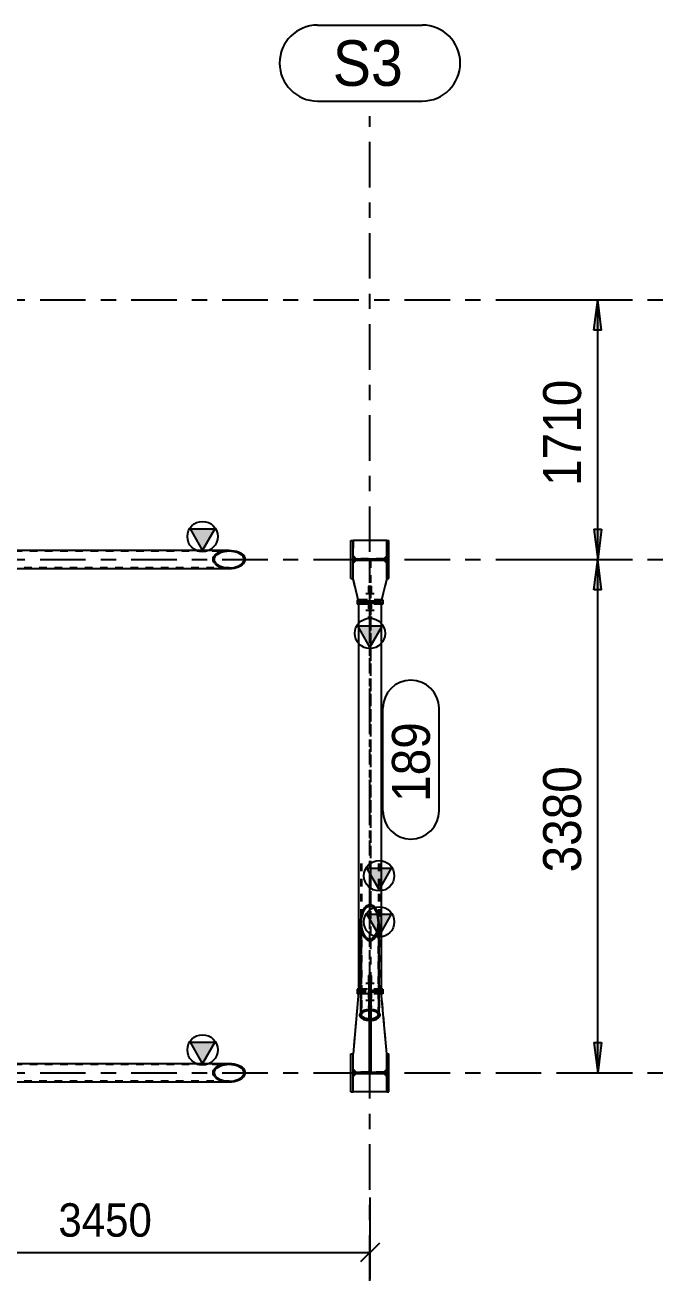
# Model space of a CAD drawing. Header units: millimetres. Extents: x 0 to 594, y 0 to 420.
# Drawn here: x 417.5 to 460.1, y 271.4 to 354.1 of the extents above; entities that cross this region are included whole.
import ezdxf

# ---------------------------------------------------------------- set-up
doc = ezdxf.new("R2010")
doc.units = ezdxf.units.MM
doc.header["$MEASUREMENT"] = 0
for name, pattern in [('XKITLINE00', [0]), ('XKITLINE02', [4, 2, -2]), ('XKITLINE03', [6, 3, -1, 1, -1]), ('XKITLINE04', [3, 0.5, -0.5, 0.5, -0.5, 0.5, -0.5])]:
    doc.linetypes.add(name, pattern=pattern)
for name, color, linetype in [('dimension', 7, 'Continuous'), ('grid', 7, 'Continuous'), ('mark', 7, 'Continuous'), ('part1', 7, 'Continuous')]:
    doc.layers.add(name, color=color, linetype=linetype)
doc.styles.add('STYLE_1', font='ARIAL.TTF', dxfattribs={"height": 0.2})

# ---------------------------------------------------------------- blocks, each defined once
blk = doc.blocks.new('*D362')
at = {"layer": 'grid', "color": 4, "linetype": 'XKITLINE03'}
blk.add_line((90.963, 1424.247), (486.501, 1424.247), dxfattribs=at)
blk = doc.blocks.new('*D363')
at = {"layer": 'grid', "color": 4, "linetype": 'XKITLINE03'}
blk.add_line((90.963, 1458.047), (486.501, 1458.047), dxfattribs=at)
blk = doc.blocks.new('*D364')
at = {"layer": 'grid', "color": 4, "linetype": 'XKITLINE03'}
blk.add_line((90.963, 1475.147), (486.501, 1475.147), dxfattribs=at)
blk = doc.blocks.new('*D405')
at = {"layer": 'part1', "color": 2, "linetype": 'XKITLINE04'}
for p, q in [((466.078, 1438.021), (466.078, 1428.075)), ((466.128, 1438.021), (466.128, 1428.075)), ((467.238, 1438.021), (467.238, 1428.075)), ((467.288, 1438.021), (467.288, 1428.075)), ((466.613, 1430.119), (466.683, 1430.122)), ((466.613, 1430.119), (466.613, 1427.77)), ((466.613, 1430.094), (466.683, 1430.096)), ((466.683, 1430.122), (466.753, 1430.119)), ((466.683, 1430.096), (466.753, 1430.094)), ((466.753, 1430.119), (466.753, 1427.77)), ((466.613, 1429.534), (466.683, 1429.531)), ((466.613, 1429.508), (466.683, 1429.506)), ((466.683, 1429.531), (466.753, 1429.534)), ((466.683, 1429.506), (466.753, 1429.508)), ((466.078, 1428.075), (466.085, 1428.123)), ((466.085, 1428.027), (466.078, 1428.075)), ((466.085, 1428.123), (466.107, 1428.171)), ((466.144, 1428.215), (466.107, 1428.171)), ((466.128, 1428.075), (466.135, 1428.12)), ((466.135, 1428.031), (466.128, 1428.075)), ((466.135, 1428.12), (466.155, 1428.163)), ((466.193, 1428.256), (466.144, 1428.215)), ((466.155, 1428.163), (466.188, 1428.204)), ((466.188, 1428.204), (466.234, 1428.241)), ((466.193, 1428.256), (466.255, 1428.293)), ((466.234, 1428.241), (466.29, 1428.275)), ((466.255, 1428.293), (466.327, 1428.325)), ((466.29, 1428.275), (466.356, 1428.304)), ((466.327, 1428.325), (466.408, 1428.35)), ((466.356, 1428.304), (466.431, 1428.327)), ((466.408, 1428.35), (466.496, 1428.368)), ((466.431, 1428.327), (466.511, 1428.344)), ((466.496, 1428.368), (466.588, 1428.38)), ((466.511, 1428.344), (466.596, 1428.354)), ((466.588, 1428.38), (466.613, 1428.381)), ((466.596, 1428.354), (466.613, 1428.355)), ((466.753, 1428.381), (466.777, 1428.38)), ((466.753, 1428.355), (466.77, 1428.354)), ((466.77, 1428.354), (466.854, 1428.344)), ((466.777, 1428.38), (466.87, 1428.368)), ((466.854, 1428.344), (466.935, 1428.327)), ((466.87, 1428.368), (466.957, 1428.35)), ((466.935, 1428.327), (467.009, 1428.304)), ((466.957, 1428.35), (467.038, 1428.325)), ((467.009, 1428.304), (467.075, 1428.275)), ((467.038, 1428.325), (467.11, 1428.293)), ((467.075, 1428.275), (467.132, 1428.241)), ((467.11, 1428.293), (467.172, 1428.256)), ((467.132, 1428.241), (467.177, 1428.204)), ((467.172, 1428.256), (467.222, 1428.215)), ((467.211, 1428.163), (467.177, 1428.204)), ((467.231, 1428.12), (467.211, 1428.163)), ((467.258, 1428.171), (467.222, 1428.215)), ((467.238, 1428.075), (467.231, 1428.12)), ((467.231, 1428.031), (467.238, 1428.075)), ((467.28, 1428.123), (467.258, 1428.171)), ((467.288, 1428.075), (467.28, 1428.123)), ((467.28, 1428.027), (467.288, 1428.075)), ((466.107, 1427.98), (466.085, 1428.027)), ((466.144, 1427.935), (466.107, 1427.98)), ((466.155, 1427.988), (466.135, 1428.031)), ((466.144, 1427.935), (466.193, 1427.894)), ((466.188, 1427.947), (466.155, 1427.988)), ((466.188, 1427.947), (466.234, 1427.909)), ((466.193, 1427.894), (466.255, 1427.857)), ((466.234, 1427.909), (466.29, 1427.875)), ((466.255, 1427.857), (466.327, 1427.826)), ((466.29, 1427.875), (466.356, 1427.847)), ((466.327, 1427.826), (466.408, 1427.801)), ((466.356, 1427.847), (466.431, 1427.823)), ((466.408, 1427.801), (466.496, 1427.782)), ((466.431, 1427.823), (466.511, 1427.807)), ((466.496, 1427.782), (466.588, 1427.771)), ((466.511, 1427.807), (466.596, 1427.796)), ((466.588, 1427.771), (466.613, 1427.77)), ((466.596, 1427.796), (466.613, 1427.795)), ((466.753, 1427.795), (466.77, 1427.796)), ((466.753, 1427.77), (466.777, 1427.771)), ((466.77, 1427.796), (466.854, 1427.807)), ((466.777, 1427.771), (466.87, 1427.782)), ((466.854, 1427.807), (466.935, 1427.823)), ((466.87, 1427.782), (466.957, 1427.801)), ((466.935, 1427.823), (467.009, 1427.847)), ((466.957, 1427.801), (467.038, 1427.826)), ((467.009, 1427.847), (467.075, 1427.875)), ((467.038, 1427.826), (467.11, 1427.857)), ((467.075, 1427.875), (467.132, 1427.909)), ((467.11, 1427.857), (467.172, 1427.894)), ((467.132, 1427.909), (467.177, 1427.947)), ((467.172, 1427.894), (467.222, 1427.935)), ((467.177, 1427.947), (467.211, 1427.988)), ((467.211, 1427.988), (467.231, 1428.031)), ((467.222, 1427.935), (467.258, 1427.98)), ((467.258, 1427.98), (467.28, 1428.027))]:
    blk.add_line(p, q, dxfattribs=at)
at = {"layer": 'part1', "color": 0, "linetype": 'XKITLINE00'}
for p, q in [((467.288, 1436.319), (466.488, 1437.719)), ((466.488, 1437.719), (468.088, 1437.719)), ((468.088, 1437.719), (467.288, 1436.319))]:
    blk.add_line(p, q, dxfattribs=at)
blk.add_circle((467.288, 1437.219), 1, dxfattribs=at)
at = {"layer": 'part1', "color": 0}
blk.add_solid([(466.488, 1437.719), (468.088, 1437.719), (466.488, 1437.719), (467.288, 1436.319)], dxfattribs=at)
blk = doc.blocks.new('*D406')
at = {"layer": 'part1', "color": 2, "linetype": 'XKITLINE04'}
for p, q in [((465.933, 1455.277), (467.433, 1455.277)), ((465.933, 1455.187), (466.65, 1455.187)), ((466.65, 1455.197), (466.715, 1455.197)), ((466.65, 1455.197), (466.65, 1429.967)), ((466.65, 1455.197), (466.715, 1455.197)), ((467.433, 1455.187), (466.65, 1455.187)), ((466.65, 1455.177), (466.715, 1455.177)), ((466.65, 1455.177), (466.715, 1455.177)), ((466.65, 1454.877), (466.715, 1454.877)), ((466.65, 1454.877), (466.715, 1454.877)), ((466.715, 1455.197), (466.715, 1435.317)), ((466.715, 1454.877), (466.715, 1429.647)), ((467.433, 1455.187), (467.433, 1429.567)), ((466.65, 1435.317), (466.65, 1429.647)), ((466.65, 1429.963), (466.65, 1429.967)), ((466.65, 1429.967), (466.715, 1429.967)), ((466.65, 1429.967), (466.715, 1429.967)), ((466.715, 1429.963), (466.715, 1429.967)), ((467.433, 1429.657), (465.933, 1429.657)), ((467.433, 1429.567), (465.933, 1429.567)), ((467.288, 1429.657), (466.078, 1429.657)), ((466.65, 1429.667), (466.715, 1429.667)), ((466.65, 1429.667), (466.715, 1429.667)), ((466.65, 1429.647), (466.715, 1429.647)), ((466.65, 1429.647), (466.715, 1429.647)), ((467.288, 1429.567), (466.715, 1429.567))]:
    blk.add_line(p, q, dxfattribs=at)
at = {"layer": 'part1', "color": 0, "linetype": 'XKITLINE00'}
for p, q in [((465.933, 1455.277), (466.65, 1455.277)), ((465.933, 1455.277), (465.933, 1429.567)), ((465.933, 1455.187), (467.433, 1455.187)), ((467.433, 1455.277), (466.65, 1455.277)), ((467.433, 1455.277), (467.433, 1429.567)), ((466.683, 1452.277), (465.883, 1453.677)), ((465.883, 1453.677), (467.483, 1453.677)), ((467.483, 1453.677), (466.683, 1452.277)), ((466.078, 1429.657), (465.933, 1429.657)), ((466.078, 1429.567), (465.933, 1429.567)), ((467.433, 1429.657), (467.288, 1429.657)), ((467.433, 1429.567), (467.288, 1429.567))]:
    blk.add_line(p, q, dxfattribs=at)
blk.add_circle((466.683, 1453.177), 1, dxfattribs=at)
at = {"layer": 'part1', "color": 0}
blk.add_solid([(465.883, 1453.677), (467.483, 1453.677), (465.883, 1453.677), (466.683, 1452.277)], dxfattribs=at)
blk = doc.blocks.new('*D407')
at = {"layer": 'part1', "color": 0, "linetype": 'XKITLINE00'}
for p, q in [((466.107, 1434.501), (466.144, 1434.673)), ((466.144, 1434.673), (466.193, 1434.832)), ((466.188, 1434.628), (466.234, 1434.774)), ((466.193, 1434.832), (466.255, 1434.974)), ((466.234, 1434.774), (466.29, 1434.904)), ((466.255, 1434.974), (466.327, 1435.095)), ((466.29, 1434.904), (466.356, 1435.015)), ((466.327, 1435.095), (466.408, 1435.192)), ((466.356, 1435.015), (466.431, 1435.105)), ((466.408, 1435.192), (466.496, 1435.264)), ((466.431, 1435.105), (466.511, 1435.17)), ((467.288, 1433.279), (466.488, 1434.679)), ((466.488, 1434.679), (468.088, 1434.679)), ((466.496, 1435.264), (466.588, 1435.307)), ((466.511, 1435.17), (466.596, 1435.21)), ((466.588, 1435.307), (466.683, 1435.322)), ((466.596, 1435.21), (466.683, 1435.223)), ((466.683, 1435.322), (466.777, 1435.307)), ((466.683, 1435.223), (466.77, 1435.21)), ((466.77, 1435.21), (466.854, 1435.17)), ((466.777, 1435.307), (466.87, 1435.264)), ((466.854, 1435.17), (466.935, 1435.105)), ((466.87, 1435.264), (466.957, 1435.192)), ((467.009, 1435.015), (466.935, 1435.105)), ((467.038, 1435.095), (466.957, 1435.192)), ((467.075, 1434.904), (467.009, 1435.015)), ((467.11, 1434.974), (467.038, 1435.095)), ((467.132, 1434.774), (467.075, 1434.904)), ((467.172, 1434.832), (467.11, 1434.974)), ((467.177, 1434.628), (467.132, 1434.774)), ((467.222, 1434.673), (467.172, 1434.832)), ((467.258, 1434.501), (467.222, 1434.673)), ((468.088, 1434.679), (467.288, 1433.279)), ((466.078, 1434.134), (466.085, 1434.319)), ((466.078, 1428.075), (466.078, 1434.134)), ((466.085, 1433.948), (466.078, 1434.134)), ((466.085, 1434.319), (466.107, 1434.501)), ((466.107, 1433.767), (466.085, 1433.948)), ((466.128, 1434.134), (466.135, 1434.304)), ((466.135, 1433.963), (466.128, 1434.134)), ((466.135, 1434.304), (466.155, 1434.47)), ((466.155, 1433.797), (466.135, 1433.963)), ((466.155, 1434.47), (466.188, 1434.628)), ((467.211, 1434.47), (467.177, 1434.628)), ((467.231, 1434.304), (467.211, 1434.47)), ((467.211, 1433.797), (467.231, 1433.963)), ((467.238, 1434.134), (467.231, 1434.304)), ((467.231, 1433.963), (467.238, 1434.134)), ((467.28, 1434.319), (467.258, 1434.501)), ((467.258, 1433.767), (467.28, 1433.948)), ((467.288, 1434.134), (467.28, 1434.319)), ((467.28, 1433.948), (467.288, 1434.134)), ((467.288, 1428.075), (467.288, 1434.134)), ((466.144, 1433.594), (466.107, 1433.767)), ((466.193, 1433.435), (466.144, 1433.594)), ((466.188, 1433.639), (466.155, 1433.797)), ((466.234, 1433.493), (466.188, 1433.639)), ((466.255, 1433.294), (466.193, 1433.435)), ((466.29, 1433.363), (466.234, 1433.493)), ((466.327, 1433.172), (466.255, 1433.294)), ((466.356, 1433.252), (466.29, 1433.363)), ((466.408, 1433.075), (466.327, 1433.172)), ((466.431, 1433.163), (466.356, 1433.252)), ((466.408, 1433.075), (466.496, 1433.004)), ((466.431, 1433.163), (466.511, 1433.097)), ((466.496, 1433.004), (466.588, 1432.96)), ((466.511, 1433.097), (466.596, 1433.057)), ((466.596, 1433.057), (466.683, 1433.044)), ((466.683, 1433.044), (466.77, 1433.057)), ((466.77, 1433.057), (466.854, 1433.097)), ((466.777, 1432.96), (466.87, 1433.004)), ((466.854, 1433.097), (466.935, 1433.163)), ((466.87, 1433.004), (466.957, 1433.075)), ((466.935, 1433.163), (467.009, 1433.252)), ((466.957, 1433.075), (467.038, 1433.172)), ((467.009, 1433.252), (467.075, 1433.363)), ((467.038, 1433.172), (467.11, 1433.294)), ((467.075, 1433.363), (467.132, 1433.493)), ((467.11, 1433.294), (467.172, 1433.435)), ((467.132, 1433.493), (467.177, 1433.639)), ((467.172, 1433.435), (467.222, 1433.594)), ((467.177, 1433.639), (467.211, 1433.797)), ((467.222, 1433.594), (467.258, 1433.767)), ((466.588, 1432.96), (466.683, 1432.946)), ((466.683, 1432.946), (466.777, 1432.96)), ((466.613, 1429.508), (466.683, 1429.506)), ((466.613, 1429.508), (466.613, 1427.77)), ((466.683, 1429.506), (466.753, 1429.508)), ((466.753, 1429.508), (466.753, 1427.77)), ((466.085, 1428.027), (466.078, 1428.075)), ((467.28, 1428.027), (467.288, 1428.075)), ((466.107, 1427.98), (466.085, 1428.027)), ((466.144, 1427.935), (466.107, 1427.98)), ((466.144, 1427.935), (466.193, 1427.894)), ((466.193, 1427.894), (466.255, 1427.857)), ((466.255, 1427.857), (466.327, 1427.826)), ((466.327, 1427.826), (466.408, 1427.801)), ((466.408, 1427.801), (466.496, 1427.782)), ((466.496, 1427.782), (466.588, 1427.771)), ((466.588, 1427.771), (466.613, 1427.77)), ((466.753, 1427.77), (466.777, 1427.771)), ((466.777, 1427.771), (466.87, 1427.782)), ((466.87, 1427.782), (466.957, 1427.801)), ((466.957, 1427.801), (467.038, 1427.826)), ((467.038, 1427.826), (467.11, 1427.857)), ((467.11, 1427.857), (467.172, 1427.894)), ((467.172, 1427.894), (467.222, 1427.935)), ((467.222, 1427.935), (467.258, 1427.98)), ((467.258, 1427.98), (467.28, 1428.027))]:
    blk.add_line(p, q, dxfattribs=at)
at = {"layer": 'part1', "color": 2, "linetype": 'XKITLINE04'}
for p, q in [((466.128, 1428.075), (466.128, 1434.134)), ((467.238, 1428.075), (467.238, 1434.134)), ((466.613, 1430.119), (466.683, 1430.122)), ((466.613, 1430.119), (466.613, 1429.508)), ((466.613, 1430.094), (466.613, 1430.119)), ((466.613, 1430.094), (466.683, 1430.096)), ((466.683, 1430.122), (466.753, 1430.119)), ((466.683, 1430.096), (466.753, 1430.094)), ((466.753, 1430.119), (466.753, 1429.508)), ((466.613, 1429.534), (466.683, 1429.531)), ((466.683, 1429.531), (466.753, 1429.534)), ((466.078, 1428.075), (466.085, 1428.123)), ((466.085, 1428.123), (466.107, 1428.171)), ((466.144, 1428.215), (466.107, 1428.171)), ((466.128, 1428.075), (466.135, 1428.12)), ((466.135, 1428.031), (466.128, 1428.075)), ((466.155, 1428.163), (466.135, 1428.12)), ((466.193, 1428.256), (466.144, 1428.215)), ((466.155, 1428.163), (466.188, 1428.204)), ((466.188, 1428.204), (466.193, 1428.208)), ((466.193, 1428.256), (466.255, 1428.293)), ((466.193, 1428.208), (466.234, 1428.241)), ((466.29, 1428.275), (466.234, 1428.241)), ((466.255, 1428.293), (466.327, 1428.325)), ((466.356, 1428.304), (466.29, 1428.275)), ((466.327, 1428.325), (466.408, 1428.35)), ((466.431, 1428.327), (466.356, 1428.304)), ((466.408, 1428.35), (466.496, 1428.368)), ((466.511, 1428.344), (466.431, 1428.327)), ((466.496, 1428.368), (466.588, 1428.38)), ((466.596, 1428.354), (466.511, 1428.344)), ((466.588, 1428.38), (466.613, 1428.381)), ((466.596, 1428.354), (466.613, 1428.355)), ((466.753, 1428.381), (466.777, 1428.38)), ((466.753, 1428.355), (466.77, 1428.354)), ((466.77, 1428.354), (466.777, 1428.353)), ((466.777, 1428.38), (466.87, 1428.368)), ((466.777, 1428.353), (466.854, 1428.344)), ((466.935, 1428.327), (466.854, 1428.344)), ((466.87, 1428.368), (466.957, 1428.35)), ((467.009, 1428.304), (466.935, 1428.327)), ((466.957, 1428.35), (467.038, 1428.325)), ((467.075, 1428.275), (467.009, 1428.304)), ((467.038, 1428.325), (467.11, 1428.293)), ((467.132, 1428.241), (467.075, 1428.275)), ((467.11, 1428.293), (467.172, 1428.256)), ((467.177, 1428.204), (467.132, 1428.241)), ((467.172, 1428.256), (467.222, 1428.215)), ((467.211, 1428.163), (467.177, 1428.204)), ((467.231, 1428.12), (467.211, 1428.163)), ((467.258, 1428.171), (467.222, 1428.215)), ((467.238, 1428.075), (467.231, 1428.12)), ((467.231, 1428.031), (467.238, 1428.075)), ((467.28, 1428.123), (467.258, 1428.171)), ((467.288, 1428.075), (467.28, 1428.123)), ((466.155, 1427.988), (466.135, 1428.031)), ((466.188, 1427.947), (466.155, 1427.988)), ((466.188, 1427.947), (466.193, 1427.943)), ((466.193, 1427.943), (466.234, 1427.909)), ((466.29, 1427.875), (466.234, 1427.909)), ((466.356, 1427.847), (466.29, 1427.875)), ((466.431, 1427.823), (466.356, 1427.847)), ((466.511, 1427.807), (466.431, 1427.823)), ((466.596, 1427.796), (466.511, 1427.807)), ((466.596, 1427.796), (466.613, 1427.795)), ((466.753, 1427.795), (466.77, 1427.796)), ((466.77, 1427.796), (466.777, 1427.797)), ((466.777, 1427.797), (466.854, 1427.807)), ((466.935, 1427.823), (466.854, 1427.807)), ((467.009, 1427.847), (466.935, 1427.823)), ((467.075, 1427.875), (467.009, 1427.847)), ((467.132, 1427.909), (467.075, 1427.875)), ((467.177, 1427.947), (467.132, 1427.909)), ((467.177, 1427.947), (467.211, 1427.988)), ((467.231, 1428.031), (467.211, 1427.988))]:
    blk.add_line(p, q, dxfattribs=at)
at = {"layer": 'part1', "color": 0, "linetype": 'XKITLINE00'}
blk.add_circle((467.288, 1434.179), 1, dxfattribs=at)
at = {"layer": 'part1', "color": 0}
blk.add_solid([(466.488, 1434.679), (468.088, 1434.679), (466.488, 1434.679), (467.288, 1433.279)], dxfattribs=at)
blk = doc.blocks.new('*D408')
at = {"layer": 'part1', "color": 2, "linetype": 'XKITLINE04'}
for p, q in [((465.933, 1429.547), (465.573, 1425.497)), ((467.433, 1429.547), (465.933, 1429.547)), ((467.793, 1425.497), (467.433, 1429.547)), ((465.573, 1424.492), (465.573, 1425.497)), ((465.573, 1424.492), (465.573, 1425.497)), ((467.793, 1424.492), (467.793, 1425.497)), ((467.793, 1424.492), (467.793, 1425.497)), ((465.773, 1424.292), (465.573, 1424.492)), ((467.593, 1424.292), (465.773, 1424.292)), ((467.793, 1424.492), (467.593, 1424.292))]:
    blk.add_line(p, q, dxfattribs=at)
blk = doc.blocks.new('*D409')
at = {"layer": 'part1', "color": 0, "linetype": 'XKITLINE00'}
for p, q in [((465.933, 1429.547), (465.573, 1425.497)), ((466.078, 1429.547), (465.933, 1429.547)), ((467.433, 1429.547), (467.288, 1429.547)), ((467.793, 1425.497), (467.433, 1429.547)), ((465.773, 1424.292), (465.573, 1424.492)), ((467.793, 1424.492), (467.593, 1424.292))]:
    blk.add_line(p, q, dxfattribs=at)
at = {"layer": 'part1', "color": 2, "linetype": 'XKITLINE04'}
for p, q in [((467.288, 1429.547), (465.933, 1429.547)), ((465.573, 1424.492), (465.573, 1425.497)), ((465.573, 1424.492), (465.573, 1425.497)), ((467.793, 1424.492), (467.793, 1425.497)), ((467.793, 1424.492), (467.793, 1425.497)), ((467.593, 1424.292), (465.773, 1424.292))]:
    blk.add_line(p, q, dxfattribs=at)
blk = doc.blocks.new('*D410')
at = {"layer": 'part1', "color": 0, "linetype": 'XKITLINE00'}
for p, q in [((465.833, 1429.747), (465.833, 1429.447)), ((465.933, 1429.747), (465.833, 1429.747)), ((467.533, 1429.747), (467.433, 1429.747)), ((467.533, 1429.747), (467.533, 1429.447)), ((465.924, 1429.447), (465.833, 1429.447)), ((467.533, 1429.447), (467.442, 1429.447))]:
    blk.add_line(p, q, dxfattribs=at)
at = {"layer": 'part1', "color": 2, "linetype": 'XKITLINE04'}
for p, q in [((467.433, 1429.747), (465.933, 1429.747)), ((467.442, 1429.447), (465.924, 1429.447))]:
    blk.add_line(p, q, dxfattribs=at)
blk = doc.blocks.new('*D411')
at = {"layer": 'part1', "color": 2, "linetype": 'XKITLINE04'}
for p, q in [((465.833, 1429.747), (465.833, 1429.447)), ((467.533, 1429.747), (465.833, 1429.747)), ((467.533, 1429.747), (467.533, 1429.447)), ((467.533, 1429.447), (465.833, 1429.447))]:
    blk.add_line(p, q, dxfattribs=at)
blk = doc.blocks.new('*D412')
at = {"layer": 'part1', "color": 0, "linetype": 'XKITLINE00'}
for p, q in [((465.909, 1455.397), (465.833, 1455.397)), ((465.833, 1455.397), (465.833, 1455.097)), ((467.533, 1455.397), (467.457, 1455.397)), ((467.533, 1455.397), (467.533, 1455.097)), ((465.933, 1455.097), (465.833, 1455.097)), ((467.533, 1455.097), (467.433, 1455.097))]:
    blk.add_line(p, q, dxfattribs=at)
at = {"layer": 'part1', "color": 2, "linetype": 'XKITLINE04'}
for p, q in [((467.457, 1455.397), (465.909, 1455.397)), ((467.433, 1455.097), (465.933, 1455.097))]:
    blk.add_line(p, q, dxfattribs=at)
blk = doc.blocks.new('*D413')
at = {"layer": 'part1', "color": 2, "linetype": 'XKITLINE04'}
for p, q in [((465.833, 1455.397), (465.833, 1455.097)), ((467.533, 1455.397), (465.833, 1455.397)), ((467.533, 1455.397), (467.533, 1455.097)), ((467.533, 1455.097), (465.833, 1455.097))]:
    blk.add_line(p, q, dxfattribs=at)
blk = doc.blocks.new('*D414')
at = {"layer": 'part1', "color": 0, "linetype": 'XKITLINE00'}
for p, q in [((465.773, 1458.002), (465.573, 1457.802)), ((467.793, 1457.802), (467.593, 1458.002)), ((465.933, 1455.297), (465.573, 1456.797)), ((467.793, 1456.797), (467.433, 1455.297)), ((467.433, 1455.297), (465.933, 1455.297))]:
    blk.add_line(p, q, dxfattribs=at)
at = {"layer": 'part1', "color": 2, "linetype": 'XKITLINE04'}
for p, q in [((467.593, 1458.002), (465.773, 1458.002)), ((465.573, 1456.797), (465.573, 1457.802)), ((465.573, 1456.797), (465.573, 1457.802)), ((467.793, 1456.797), (467.793, 1457.802)), ((467.793, 1456.797), (467.793, 1457.802))]:
    blk.add_line(p, q, dxfattribs=at)
blk = doc.blocks.new('*D415')
at = {"layer": 'part1', "color": 2, "linetype": 'XKITLINE04'}
for p, q in [((465.773, 1458.002), (465.573, 1457.802)), ((467.593, 1458.002), (465.773, 1458.002)), ((467.793, 1457.802), (467.593, 1458.002)), ((465.573, 1456.797), (465.573, 1457.802)), ((465.573, 1456.797), (465.573, 1457.802)), ((467.793, 1456.797), (467.793, 1457.802)), ((467.793, 1456.797), (467.793, 1457.802)), ((465.933, 1455.297), (465.573, 1456.797)), ((467.793, 1456.797), (467.433, 1455.297)), ((467.433, 1455.297), (465.933, 1455.297))]:
    blk.add_line(p, q, dxfattribs=at)
blk = doc.blocks.new('*D692')
at = {"layer": 'dimension', "color": 1, "linetype": 'XKITLINE00'}
for p, q in [((475.389, 1475.147), (483.687, 1475.147)), ((481.437, 1473.147), (481.687, 1475.147)), ((481.687, 1458.047), (481.687, 1475.147)), ((481.937, 1473.147), (481.687, 1475.147)), ((481.937, 1473.147), (481.437, 1473.147)), ((481.437, 1460.047), (481.687, 1458.047)), ((481.437, 1460.047), (481.937, 1460.047)), ((481.937, 1460.047), (481.687, 1458.047)), ((475.389, 1458.047), (483.687, 1458.047))]:
    blk.add_line(p, q, dxfattribs=at)
at = {"layer": 'dimension', "color": 1}
for points in [[(481.687, 1475.147), (481.937, 1473.147), (481.687, 1475.147), (481.437, 1473.147)], [(481.687, 1458.047), (481.437, 1460.047), (481.687, 1458.047), (481.937, 1460.047)]]:
    blk.add_solid(points, dxfattribs=at)
at = {"layer": 'dimension', "color": 1, "style": 'STYLE_1', "width": 0.9}
blk.add_text('1710', height=2.5, rotation=90.00021, dxfattribs=at).set_placement((480.587, 1462.889))
blk = doc.blocks.new('*D694')
at = {"layer": 'dimension', "color": 1, "linetype": 'XKITLINE00'}
for p, q in [((432.183, 1420.628), (432.183, 1410.652)), ((466.683, 1416.032), (466.683, 1410.652)), ((432.805, 1413.034), (431.56, 1411.79)), ((432.183, 1412.412), (466.683, 1412.412)), ((467.305, 1413.034), (466.06, 1411.79))]:
    blk.add_line(p, q, dxfattribs=at)
at = {"layer": 'dimension', "color": 1, "style": 'STYLE_1', "width": 0.9}
blk.add_text('3450', height=2.2, dxfattribs=at).set_placement((446.169, 1413.452))
blk = doc.blocks.new('*D695')
at = {"layer": 'grid', "color": 4, "linetype": 'XKITLINE00'}
for p, q in [((463.236, 1493.23), (470.13, 1493.23)), ((463.236, 1488.23), (470.13, 1488.23))]:
    blk.add_line(p, q, dxfattribs=at)
at = {"layer": 'grid', "color": 4, "linetype": 'XKITLINE03'}
blk.add_line((466.683, 1410.541), (466.683, 1487.23), dxfattribs=at)
at = {"layer": 'grid', "color": 4, "linetype": 'XKITLINE00'}
for centre, start, end in [((463.236, 1490.73), 90, -90), ((470.13, 1490.73), -90, 90)]:
    blk.add_arc(centre, 2.5, start, end, dxfattribs=at)
at = {"layer": 'grid', "color": 4, "style": 'STYLE_1', "width": 0.9}
blk.add_text('S3', height=3, dxfattribs=at).set_placement((464.236, 1489.23))
blk = doc.blocks.new('*D697')
at = {"layer": 'part1', "color": 0, "linetype": 'XKITLINE00'}
for p, q in [((455.662, 1424.852), (454.862, 1426.252)), ((454.862, 1426.252), (456.462, 1426.252)), ((456.462, 1426.252), (455.662, 1424.852)), ((437.286, 1424.852), (457.411, 1424.852)), ((456.662, 1424.675), (456.788, 1424.737)), ((456.788, 1424.737), (456.93, 1424.786)), ((456.84, 1424.696), (456.97, 1424.742)), ((456.93, 1424.786), (457.083, 1424.823)), ((456.97, 1424.742), (457.11, 1424.775)), ((457.083, 1424.823), (457.245, 1424.845)), ((457.11, 1424.775), (457.259, 1424.795)), ((457.245, 1424.845), (457.411, 1424.852)), ((457.259, 1424.795), (457.411, 1424.802)), ((457.411, 1424.852), (457.577, 1424.845)), ((457.411, 1424.802), (457.563, 1424.795)), ((457.563, 1424.795), (457.711, 1424.775)), ((457.577, 1424.845), (457.738, 1424.823)), ((457.711, 1424.775), (457.852, 1424.742)), ((457.738, 1424.823), (457.892, 1424.786)), ((457.852, 1424.742), (457.982, 1424.696)), ((457.892, 1424.786), (458.034, 1424.737)), ((458.034, 1424.737), (458.16, 1424.675)), ((436.8, 1424.317), (436.236, 1424.317)), ((436.8, 1424.177), (436.236, 1424.177)), ((436.797, 1424.247), (436.8, 1424.317)), ((436.8, 1424.177), (436.797, 1424.247)), ((456.351, 1424.247), (456.364, 1424.342)), ((456.364, 1424.152), (456.351, 1424.247)), ((456.364, 1424.342), (456.403, 1424.434)), ((456.403, 1424.06), (456.364, 1424.152)), ((456.403, 1424.434), (456.467, 1424.522)), ((456.467, 1423.972), (456.403, 1424.06)), ((456.439, 1424.247), (456.451, 1424.334)), ((456.451, 1424.16), (456.439, 1424.247)), ((456.451, 1424.334), (456.487, 1424.419)), ((456.487, 1424.076), (456.451, 1424.16)), ((456.467, 1424.522), (456.554, 1424.603)), ((456.467, 1423.972), (456.554, 1423.892)), ((456.487, 1424.419), (456.545, 1424.499)), ((456.545, 1423.995), (456.487, 1424.076)), ((456.545, 1424.499), (456.625, 1424.573)), ((456.545, 1423.995), (456.625, 1423.921)), ((456.554, 1424.603), (456.662, 1424.675)), ((456.625, 1424.573), (456.724, 1424.64)), ((456.625, 1423.921), (456.724, 1423.855)), ((456.724, 1424.64), (456.84, 1424.696)), ((457.982, 1424.696), (458.098, 1424.64)), ((458.098, 1424.64), (458.197, 1424.573)), ((458.098, 1423.855), (458.197, 1423.921)), ((458.16, 1424.675), (458.268, 1424.603)), ((458.197, 1424.573), (458.277, 1424.499)), ((458.197, 1423.921), (458.277, 1423.995)), ((458.268, 1424.603), (458.355, 1424.522)), ((458.268, 1423.892), (458.355, 1423.972)), ((458.335, 1424.419), (458.277, 1424.499)), ((458.277, 1423.995), (458.335, 1424.076)), ((458.371, 1424.334), (458.335, 1424.419)), ((458.335, 1424.076), (458.371, 1424.16)), ((458.418, 1424.434), (458.355, 1424.522)), ((458.355, 1423.972), (458.418, 1424.06)), ((458.383, 1424.247), (458.371, 1424.334)), ((458.371, 1424.16), (458.383, 1424.247)), ((458.457, 1424.342), (458.418, 1424.434)), ((458.418, 1424.06), (458.457, 1424.152)), ((458.47, 1424.247), (458.457, 1424.342)), ((458.457, 1424.152), (458.47, 1424.247)), ((437.286, 1423.642), (457.411, 1423.642)), ((456.554, 1423.892), (456.662, 1423.819)), ((456.662, 1423.819), (456.788, 1423.758)), ((456.724, 1423.855), (456.84, 1423.798)), ((456.788, 1423.758), (456.93, 1423.708)), ((456.84, 1423.798), (456.97, 1423.753)), ((456.93, 1423.708), (457.083, 1423.672)), ((456.97, 1423.753), (457.11, 1423.719)), ((457.083, 1423.672), (457.245, 1423.65)), ((457.11, 1423.719), (457.259, 1423.699)), ((457.245, 1423.65), (457.411, 1423.642)), ((457.259, 1423.699), (457.411, 1423.692)), ((457.411, 1423.692), (457.563, 1423.699)), ((457.411, 1423.642), (457.577, 1423.65)), ((457.563, 1423.699), (457.711, 1423.719)), ((457.577, 1423.65), (457.738, 1423.672)), ((457.711, 1423.719), (457.852, 1423.753)), ((457.738, 1423.672), (457.892, 1423.708)), ((457.852, 1423.753), (457.982, 1423.798)), ((457.892, 1423.708), (458.034, 1423.758)), ((457.982, 1423.798), (458.098, 1423.855)), ((458.034, 1423.758), (458.16, 1423.819)), ((458.16, 1423.819), (458.268, 1423.892))]:
    blk.add_line(p, q, dxfattribs=at)
at = {"layer": 'part1', "color": 2, "linetype": 'XKITLINE04'}
for p, q in [((437.286, 1424.802), (457.411, 1424.802)), ((436.829, 1424.317), (436.324, 1424.317)), ((436.829, 1424.177), (436.324, 1424.177)), ((436.825, 1424.247), (436.829, 1424.317)), ((436.829, 1424.177), (436.825, 1424.247)), ((457.411, 1423.692), (437.286, 1423.692))]:
    blk.add_line(p, q, dxfattribs=at)
at = {"layer": 'part1', "color": 0, "linetype": 'XKITLINE00'}
blk.add_circle((455.662, 1425.752), 1, dxfattribs=at)
at = {"layer": 'part1', "color": 0}
blk.add_solid([(454.862, 1426.252), (456.462, 1426.252), (454.862, 1426.252), (455.662, 1424.852)], dxfattribs=at)
blk = doc.blocks.new('*D698')
at = {"layer": 'part1', "color": 0, "linetype": 'XKITLINE00'}
for p, q in [((455.662, 1458.652), (454.862, 1460.052)), ((454.862, 1460.052), (456.462, 1460.052)), ((456.462, 1460.052), (455.662, 1458.652)), ((437.286, 1458.652), (457.411, 1458.652)), ((457.083, 1458.623), (457.245, 1458.645)), ((457.245, 1458.645), (457.411, 1458.652)), ((457.411, 1458.652), (457.577, 1458.645)), ((457.577, 1458.645), (457.738, 1458.623)), ((436.8, 1458.117), (436.236, 1458.117)), ((436.8, 1457.977), (436.236, 1457.977)), ((436.797, 1458.047), (436.8, 1458.117)), ((436.8, 1457.977), (436.797, 1458.047)), ((456.351, 1458.047), (456.364, 1458.142)), ((456.364, 1457.952), (456.351, 1458.047)), ((456.364, 1458.142), (456.403, 1458.234)), ((456.403, 1457.86), (456.364, 1457.952)), ((456.403, 1458.234), (456.467, 1458.322)), ((456.467, 1457.772), (456.403, 1457.86)), ((456.439, 1458.047), (456.451, 1458.134)), ((456.451, 1457.96), (456.439, 1458.047)), ((456.451, 1458.134), (456.487, 1458.219)), ((456.487, 1457.876), (456.451, 1457.96)), ((456.467, 1458.322), (456.554, 1458.403)), ((456.487, 1458.219), (456.545, 1458.299)), ((456.545, 1457.795), (456.487, 1457.876)), ((456.545, 1458.299), (456.625, 1458.373)), ((456.554, 1458.403), (456.662, 1458.475)), ((456.625, 1458.373), (456.724, 1458.44)), ((456.662, 1458.475), (456.788, 1458.537)), ((456.724, 1458.44), (456.84, 1458.496)), ((456.788, 1458.537), (456.93, 1458.586)), ((456.84, 1458.496), (456.97, 1458.542)), ((456.93, 1458.586), (457.083, 1458.623)), ((456.97, 1458.542), (457.11, 1458.575)), ((457.11, 1458.575), (457.259, 1458.595)), ((457.259, 1458.595), (457.411, 1458.602)), ((457.411, 1458.602), (457.563, 1458.595)), ((457.563, 1458.595), (457.711, 1458.575)), ((457.711, 1458.575), (457.852, 1458.542)), ((457.738, 1458.623), (457.892, 1458.586)), ((457.852, 1458.542), (457.982, 1458.496)), ((457.892, 1458.586), (458.034, 1458.537)), ((457.982, 1458.496), (458.098, 1458.44)), ((458.034, 1458.537), (458.16, 1458.475)), ((458.098, 1458.44), (458.197, 1458.373)), ((458.16, 1458.475), (458.268, 1458.403)), ((458.197, 1458.373), (458.277, 1458.299)), ((458.268, 1458.403), (458.355, 1458.322)), ((458.335, 1458.219), (458.277, 1458.299)), ((458.277, 1457.795), (458.335, 1457.876)), ((458.371, 1458.134), (458.335, 1458.219)), ((458.335, 1457.876), (458.371, 1457.96)), ((458.418, 1458.234), (458.355, 1458.322)), ((458.355, 1457.772), (458.418, 1457.86)), ((458.383, 1458.047), (458.371, 1458.134)), ((458.371, 1457.96), (458.383, 1458.047)), ((458.457, 1458.142), (458.418, 1458.234)), ((458.418, 1457.86), (458.457, 1457.952)), ((458.47, 1458.047), (458.457, 1458.142)), ((458.457, 1457.952), (458.47, 1458.047)), ((437.286, 1457.442), (457.411, 1457.442)), ((456.467, 1457.772), (456.554, 1457.692)), ((456.545, 1457.795), (456.625, 1457.721)), ((456.554, 1457.692), (456.662, 1457.619)), ((456.625, 1457.721), (456.724, 1457.655)), ((456.662, 1457.619), (456.788, 1457.558)), ((456.724, 1457.655), (456.84, 1457.598)), ((456.788, 1457.558), (456.93, 1457.508)), ((456.84, 1457.598), (456.97, 1457.553)), ((456.93, 1457.508), (457.083, 1457.472)), ((456.97, 1457.553), (457.11, 1457.519)), ((457.083, 1457.472), (457.245, 1457.45)), ((457.11, 1457.519), (457.259, 1457.499)), ((457.245, 1457.45), (457.411, 1457.442)), ((457.259, 1457.499), (457.411, 1457.492)), ((457.411, 1457.492), (457.563, 1457.499)), ((457.411, 1457.442), (457.577, 1457.45)), ((457.563, 1457.499), (457.711, 1457.519)), ((457.577, 1457.45), (457.738, 1457.472)), ((457.711, 1457.519), (457.852, 1457.553)), ((457.738, 1457.472), (457.892, 1457.508)), ((457.852, 1457.553), (457.982, 1457.598)), ((457.892, 1457.508), (458.034, 1457.558)), ((457.982, 1457.598), (458.098, 1457.655)), ((458.034, 1457.558), (458.16, 1457.619)), ((458.098, 1457.655), (458.197, 1457.721)), ((458.16, 1457.619), (458.268, 1457.692)), ((458.197, 1457.721), (458.277, 1457.795)), ((458.268, 1457.692), (458.355, 1457.772))]:
    blk.add_line(p, q, dxfattribs=at)
at = {"layer": 'part1', "color": 2, "linetype": 'XKITLINE04'}
for p, q in [((436.829, 1458.117), (436.324, 1458.117)), ((436.829, 1457.977), (436.324, 1457.977)), ((436.825, 1458.047), (436.829, 1458.117)), ((436.829, 1457.977), (436.825, 1458.047)), ((437.286, 1458.602), (457.411, 1458.602)), ((457.411, 1457.492), (437.286, 1457.492))]:
    blk.add_line(p, q, dxfattribs=at)
at = {"layer": 'part1', "color": 0, "linetype": 'XKITLINE00'}
blk.add_circle((455.662, 1459.552), 1, dxfattribs=at)
at = {"layer": 'part1', "color": 0}
blk.add_solid([(454.862, 1460.052), (456.462, 1460.052), (454.862, 1460.052), (455.662, 1458.652)], dxfattribs=at)
blk = doc.blocks.new('*D743')
at = {"layer": 'part1', "color": 2, "linetype": 'XKITLINE04'}
for p, q in [((465.573, 1459.297), (465.573, 1458.292)), ((467.793, 1459.297), (465.573, 1459.297)), ((467.793, 1459.297), (467.793, 1458.292)), ((465.773, 1458.092), (465.573, 1458.292)), ((467.593, 1458.092), (465.773, 1458.092)), ((467.793, 1458.292), (467.593, 1458.092))]:
    blk.add_line(p, q, dxfattribs=at)
blk = doc.blocks.new('*D744')
at = {"layer": 'part1', "color": 2, "linetype": 'XKITLINE04'}
for p, q in [((465.573, 1459.297), (465.573, 1458.292)), ((467.793, 1459.297), (467.793, 1458.292)), ((467.593, 1458.092), (465.773, 1458.092))]:
    blk.add_line(p, q, dxfattribs=at)
at = {"layer": 'part1', "color": 0, "linetype": 'XKITLINE00'}
for p, q in [((467.793, 1459.297), (465.573, 1459.297)), ((465.773, 1458.092), (465.573, 1458.292)), ((467.793, 1458.292), (467.593, 1458.092))]:
    blk.add_line(p, q, dxfattribs=at)
blk = doc.blocks.new('*D810')
at = {"layer": 'dimension', "color": 1, "linetype": 'XKITLINE00'}
for p, q in [((475.389, 1458.047), (483.687, 1458.047)), ((481.437, 1456.047), (481.687, 1458.047)), ((481.687, 1424.247), (481.687, 1458.047)), ((481.937, 1456.047), (481.687, 1458.047)), ((481.937, 1456.047), (481.437, 1456.047)), ((481.437, 1426.247), (481.687, 1424.247)), ((481.437, 1426.247), (481.937, 1426.247)), ((481.937, 1426.247), (481.687, 1424.247)), ((479.687, 1424.247), (483.687, 1424.247))]:
    blk.add_line(p, q, dxfattribs=at)
at = {"layer": 'dimension', "color": 1}
for points in [[(481.687, 1458.047), (481.937, 1456.047), (481.687, 1458.047), (481.437, 1456.047)], [(481.687, 1424.247), (481.437, 1426.247), (481.687, 1424.247), (481.937, 1426.247)]]:
    blk.add_solid(points, dxfattribs=at)
at = {"layer": 'dimension', "color": 1, "style": 'STYLE_1', "width": 0.9}
blk.add_text('3380', height=2.5, rotation=90.00021, dxfattribs=at).set_placement((480.587, 1437.439))
blk = doc.blocks.new('*D811')
at = {"layer": 'mark', "color": 1, "linetype": 'XKITLINE00'}
for p, q in [((467.533, 1441.483), (467.533, 1448.246)), ((471.233, 1441.483), (471.233, 1448.246))]:
    blk.add_line(p, q, dxfattribs=at)
for centre, start, end in [((469.383, 1448.246), 0, 180), ((469.383, 1441.483), 180, 0)]:
    blk.add_arc(centre, 1.85, start, end, dxfattribs=at)
at = {"layer": 'mark', "color": 1, "style": 'STYLE_1', "width": 0.9}
blk.add_text('189', height=2.5, rotation=90.00021, dxfattribs=at).set_placement((470.633, 1442.083))
blk = doc.blocks.new('*D812')
at = {"layer": 'part1', "color": 2, "linetype": 'XKITLINE04'}
for p, q in [((466.653, 1429.547), (466.653, 1424.292)), ((466.653, 1429.547), (466.713, 1429.547)), ((466.653, 1429.547), (466.713, 1429.547)), ((466.653, 1429.247), (466.713, 1429.247)), ((466.653, 1429.247), (466.713, 1429.247)), ((466.713, 1429.547), (466.713, 1424.292)), ((466.653, 1424.492), (466.713, 1424.492)), ((466.653, 1424.492), (466.713, 1424.492)), ((466.653, 1424.292), (466.713, 1424.292)), ((466.653, 1424.292), (466.713, 1424.292))]:
    blk.add_line(p, q, dxfattribs=at)
blk = doc.blocks.new('*D813')
at = {"layer": 'part1', "color": 2, "linetype": 'XKITLINE04'}
for p, q in [((466.59, 1430.647), (466.59, 1428.547)), ((466.65, 1430.647), (466.59, 1430.647)), ((466.65, 1430.647), (466.65, 1428.547)), ((466.65, 1428.547), (466.59, 1428.547))]:
    blk.add_line(p, q, dxfattribs=at)
blk = doc.blocks.new('*D814')
at = {"layer": 'part1', "color": 2, "linetype": 'XKITLINE04'}
for p, q in [((466.715, 1430.647), (466.715, 1428.547)), ((466.775, 1430.647), (466.715, 1430.647)), ((466.775, 1430.647), (466.775, 1428.547)), ((466.775, 1428.547), (466.715, 1428.547))]:
    blk.add_line(p, q, dxfattribs=at)
blk = doc.blocks.new('*D815')
at = {"layer": 'part1', "color": 0, "linetype": 'XKITLINE02'}
blk.add_line((466.408, 1430.147), (466.958, 1430.147), dxfattribs=at)
blk.add_line((466.408, 1430.147), (466.958, 1430.147), dxfattribs=at)
blk.add_line((466.408, 1430.147), (466.958, 1430.147), dxfattribs=at)
blk = doc.blocks.new('*D816')
at = {"layer": 'part1', "color": 0, "linetype": 'XKITLINE02'}
blk.add_line((466.408, 1429.027), (466.958, 1429.027), dxfattribs=at)
blk.add_line((466.408, 1429.027), (466.958, 1429.027), dxfattribs=at)
blk.add_line((466.408, 1429.027), (466.958, 1429.027), dxfattribs=at)
blk = doc.blocks.new('*D817')
at = {"layer": 'part1', "color": 2, "linetype": 'XKITLINE04'}
for p, q in [((466.743, 1428.413), (466.743, 1427.686)), ((466.933, 1428.389), (466.743, 1428.413)), ((466.933, 1428.337), (466.743, 1428.361)), ((467.102, 1428.338), (466.933, 1428.389)), ((466.933, 1428.337), (466.933, 1428.389)), ((467.102, 1428.286), (466.933, 1428.337)), ((467.234, 1428.264), (467.102, 1428.338)), ((467.234, 1428.213), (467.102, 1428.286)), ((467.319, 1428.174), (467.234, 1428.264)), ((467.319, 1428.122), (467.234, 1428.213)), ((467.348, 1428.075), (467.319, 1428.174)), ((467.348, 1428.024), (467.319, 1428.122)), ((467.319, 1427.976), (467.348, 1428.075)), ((467.348, 1428.024), (467.348, 1428.075)), ((466.743, 1427.738), (466.933, 1427.762)), ((466.743, 1427.686), (466.933, 1427.71)), ((466.933, 1427.762), (467.102, 1427.813)), ((466.933, 1427.71), (466.933, 1427.762)), ((466.933, 1427.71), (467.102, 1427.761)), ((467.102, 1427.813), (467.234, 1427.886)), ((467.102, 1427.761), (467.234, 1427.835)), ((467.234, 1427.886), (467.319, 1427.976)), ((467.234, 1427.835), (467.319, 1427.925)), ((467.319, 1427.925), (467.348, 1428.024))]:
    blk.add_line(p, q, dxfattribs=at)
blk = doc.blocks.new('*D818')
at = {"layer": 'part1', "color": 2, "linetype": 'XKITLINE04'}
for p, q in [((466.623, 1430.206), (466.623, 1424.292)), ((466.623, 1430.206), (466.743, 1430.206)), ((466.743, 1430.206), (466.743, 1424.292)), ((466.623, 1429.387), (466.743, 1429.387)), ((466.623, 1429.343), (466.743, 1429.343)), ((466.623, 1424.492), (466.743, 1424.492)), ((466.623, 1424.292), (466.743, 1424.292)), ((466.623, 1424.292), (466.743, 1424.292))]:
    blk.add_line(p, q, dxfattribs=at)
blk = doc.blocks.new('*D819')
at = {"layer": 'part1', "color": 2, "linetype": 'XKITLINE04'}
for p, q in [((466.743, 1428.413), (466.743, 1427.686)), ((466.933, 1428.337), (466.743, 1428.361)), ((466.933, 1428.389), (466.753, 1428.411)), ((466.933, 1428.337), (466.933, 1428.389)), ((467.102, 1428.338), (466.933, 1428.389)), ((467.102, 1428.286), (466.933, 1428.337)), ((467.234, 1428.264), (467.102, 1428.338)), ((467.234, 1428.213), (467.102, 1428.286)), ((467.288, 1428.207), (467.234, 1428.264)), ((467.319, 1428.122), (467.234, 1428.213)), ((467.348, 1428.024), (467.319, 1428.122))]:
    blk.add_line(p, q, dxfattribs=at)
at = {"layer": 'part1', "color": 0, "linetype": 'XKITLINE00'}
for p, q in [((466.753, 1428.411), (466.743, 1428.413)), ((467.319, 1428.174), (467.288, 1428.207)), ((467.348, 1428.075), (467.319, 1428.174)), ((467.319, 1427.976), (467.348, 1428.075)), ((467.348, 1428.024), (467.348, 1428.075)), ((466.743, 1427.738), (466.933, 1427.762)), ((466.743, 1427.686), (466.933, 1427.71)), ((466.933, 1427.762), (467.102, 1427.813)), ((466.933, 1427.71), (466.933, 1427.762)), ((466.933, 1427.71), (467.102, 1427.761)), ((467.102, 1427.813), (467.234, 1427.886)), ((467.102, 1427.761), (467.234, 1427.835)), ((467.234, 1427.886), (467.319, 1427.976)), ((467.234, 1427.835), (467.319, 1427.925)), ((467.319, 1427.925), (467.348, 1428.024))]:
    blk.add_line(p, q, dxfattribs=at)
blk = doc.blocks.new('*D820')
at = {"layer": 'part1', "color": 2, "linetype": 'XKITLINE04'}
for p, q in [((466.623, 1430.206), (466.623, 1429.508)), ((466.623, 1430.206), (466.743, 1430.206)), ((466.743, 1430.206), (466.743, 1429.508)), ((466.623, 1429.343), (466.743, 1429.343)), ((466.623, 1424.492), (466.743, 1424.492)), ((466.623, 1424.292), (466.743, 1424.292)), ((466.623, 1424.292), (466.743, 1424.292))]:
    blk.add_line(p, q, dxfattribs=at)
at = {"layer": 'part1', "color": 0, "linetype": 'XKITLINE00'}
for p, q in [((466.623, 1429.508), (466.623, 1424.292)), ((466.623, 1429.387), (466.743, 1429.387)), ((466.743, 1429.508), (466.743, 1424.292))]:
    blk.add_line(p, q, dxfattribs=at)
blk = doc.blocks.new('*D821')
at = {"layer": 'part1', "color": 0, "linetype": 'XKITLINE02'}
blk.add_line((466.408, 1455.797), (466.958, 1455.797), dxfattribs=at)
blk.add_line((466.408, 1455.797), (466.958, 1455.797), dxfattribs=at)
blk.add_line((466.408, 1455.797), (466.958, 1455.797), dxfattribs=at)
blk = doc.blocks.new('*D822')
at = {"layer": 'part1', "color": 0, "linetype": 'XKITLINE02'}
blk.add_line((466.408, 1454.697), (466.958, 1454.697), dxfattribs=at)
blk.add_line((466.408, 1454.697), (466.958, 1454.697), dxfattribs=at)
blk.add_line((466.408, 1454.697), (466.958, 1454.697), dxfattribs=at)
blk = doc.blocks.new('*D823')
at = {"layer": 'part1', "color": 2, "linetype": 'XKITLINE04'}
for p, q in [((466.653, 1458.002), (466.713, 1458.002)), ((466.653, 1458.002), (466.653, 1455.297)), ((466.653, 1458.002), (466.713, 1458.002)), ((466.713, 1458.002), (466.713, 1455.297)), ((466.653, 1457.802), (466.713, 1457.802)), ((466.653, 1457.802), (466.713, 1457.802)), ((466.653, 1455.597), (466.713, 1455.597)), ((466.653, 1455.597), (466.713, 1455.597)), ((466.653, 1455.297), (466.713, 1455.297)), ((466.653, 1455.297), (466.713, 1455.297))]:
    blk.add_line(p, q, dxfattribs=at)
blk = doc.blocks.new('*D824')
at = {"layer": 'part1', "color": 2, "linetype": 'XKITLINE04'}
for p, q in [((466.775, 1456.297), (466.715, 1456.297)), ((466.715, 1456.297), (466.715, 1454.197)), ((466.775, 1456.297), (466.775, 1454.197)), ((466.775, 1454.197), (466.715, 1454.197))]:
    blk.add_line(p, q, dxfattribs=at)
blk = doc.blocks.new('*D825')
at = {"layer": 'part1', "color": 2, "linetype": 'XKITLINE04'}
for p, q in [((466.65, 1456.297), (466.59, 1456.297)), ((466.59, 1456.297), (466.59, 1454.197)), ((466.65, 1456.297), (466.65, 1454.197)), ((466.65, 1454.197), (466.59, 1454.197))]:
    blk.add_line(p, q, dxfattribs=at)
blk = doc.blocks.new('*D826')
at = {"layer": 'part1', "color": 0, "linetype": 'XKITLINE00'}
for p, q in [((465.433, 1422.997), (465.433, 1425.497)), ((465.433, 1425.497), (465.573, 1425.497)), ((465.573, 1424.292), (465.573, 1425.497)), ((467.793, 1425.497), (467.933, 1425.497)), ((467.793, 1424.292), (467.793, 1425.497)), ((467.933, 1422.997), (467.933, 1425.497)), ((465.573, 1424.292), (467.793, 1424.292)), ((465.573, 1424.202), (467.793, 1424.202)), ((465.573, 1422.997), (465.573, 1424.202)), ((467.793, 1422.997), (467.793, 1424.202)), ((465.433, 1422.997), (465.573, 1422.997)), ((467.793, 1422.997), (467.933, 1422.997))]:
    blk.add_line(p, q, dxfattribs=at)
blk = doc.blocks.new('*D827')
at = {"layer": 'part1', "color": 0, "linetype": 'XKITLINE00'}
for p, q in [((465.773, 1424.202), (465.573, 1424.002)), ((467.793, 1424.002), (467.593, 1424.202)), ((467.793, 1422.997), (465.573, 1422.997))]:
    blk.add_line(p, q, dxfattribs=at)
at = {"layer": 'part1', "color": 2, "linetype": 'XKITLINE04'}
for p, q in [((465.573, 1422.997), (465.573, 1424.002)), ((467.593, 1424.202), (465.773, 1424.202)), ((467.793, 1422.997), (467.793, 1424.002))]:
    blk.add_line(p, q, dxfattribs=at)
blk = doc.blocks.new('*D828')
at = {"layer": 'part1', "color": 2, "linetype": 'XKITLINE04'}
for p, q in [((465.773, 1424.202), (465.573, 1424.002)), ((465.573, 1422.997), (465.573, 1424.002)), ((467.593, 1424.202), (465.773, 1424.202)), ((467.793, 1424.002), (467.593, 1424.202)), ((467.793, 1422.997), (467.793, 1424.002)), ((467.793, 1422.997), (465.573, 1422.997))]:
    blk.add_line(p, q, dxfattribs=at)
blk = doc.blocks.new('*D829')
at = {"layer": 'part1', "color": 0, "linetype": 'XKITLINE00'}
for p, q in [((465.433, 1456.797), (465.433, 1459.297)), ((465.433, 1459.297), (465.573, 1459.297)), ((465.573, 1458.092), (465.573, 1459.297)), ((467.793, 1459.297), (467.933, 1459.297)), ((467.793, 1458.092), (467.793, 1459.297)), ((467.933, 1456.797), (467.933, 1459.297)), ((465.573, 1458.092), (467.793, 1458.092)), ((465.573, 1458.002), (467.793, 1458.002)), ((465.573, 1456.797), (465.573, 1458.002)), ((467.793, 1456.797), (467.793, 1458.002)), ((465.433, 1456.797), (465.573, 1456.797)), ((467.793, 1456.797), (467.933, 1456.797))]:
    blk.add_line(p, q, dxfattribs=at)
blk = doc.blocks.new('*D830')
at = {"layer": 'part1', "color": 2, "linetype": 'XKITLINE04'}
for p, q in [((466.018, 1428.075), (466.047, 1428.174)), ((466.018, 1428.024), (466.047, 1428.122)), ((466.018, 1428.024), (466.018, 1428.075)), ((466.047, 1427.976), (466.018, 1428.075)), ((466.131, 1428.264), (466.047, 1428.174)), ((466.131, 1428.213), (466.047, 1428.122)), ((466.263, 1428.338), (466.131, 1428.264)), ((466.263, 1428.286), (466.131, 1428.213)), ((466.432, 1428.389), (466.263, 1428.338)), ((466.432, 1428.337), (466.263, 1428.286)), ((466.623, 1428.413), (466.432, 1428.389)), ((466.432, 1428.337), (466.432, 1428.389)), ((466.623, 1428.361), (466.432, 1428.337)), ((466.623, 1428.413), (466.623, 1427.686)), ((466.047, 1427.925), (466.018, 1428.024)), ((466.131, 1427.886), (466.047, 1427.976)), ((466.131, 1427.835), (466.047, 1427.925)), ((466.131, 1427.886), (466.263, 1427.813)), ((466.131, 1427.835), (466.263, 1427.761)), ((466.263, 1427.813), (466.432, 1427.762)), ((466.263, 1427.761), (466.432, 1427.71)), ((466.432, 1427.71), (466.432, 1427.762)), ((466.432, 1427.762), (466.623, 1427.738)), ((466.432, 1427.71), (466.623, 1427.686))]:
    blk.add_line(p, q, dxfattribs=at)
blk = doc.blocks.new('*D831')
at = {"layer": 'part1', "color": 0, "linetype": 'XKITLINE00'}
for p, q in [((466.018, 1428.075), (466.047, 1428.174)), ((466.047, 1427.976), (466.018, 1428.075)), ((466.018, 1428.024), (466.018, 1428.075)), ((466.078, 1428.207), (466.047, 1428.174)), ((466.623, 1428.413), (466.613, 1428.411)), ((466.047, 1427.925), (466.018, 1428.024)), ((466.131, 1427.886), (466.047, 1427.976)), ((466.131, 1427.835), (466.047, 1427.925)), ((466.131, 1427.886), (466.263, 1427.813)), ((466.131, 1427.835), (466.263, 1427.761)), ((466.263, 1427.813), (466.432, 1427.762)), ((466.263, 1427.761), (466.432, 1427.71)), ((466.432, 1427.762), (466.623, 1427.738)), ((466.432, 1427.71), (466.432, 1427.762)), ((466.432, 1427.71), (466.623, 1427.686))]:
    blk.add_line(p, q, dxfattribs=at)
at = {"layer": 'part1', "color": 2, "linetype": 'XKITLINE04'}
for p, q in [((466.018, 1428.024), (466.047, 1428.122)), ((466.131, 1428.213), (466.047, 1428.122)), ((466.131, 1428.264), (466.078, 1428.207)), ((466.263, 1428.338), (466.131, 1428.264)), ((466.263, 1428.286), (466.131, 1428.213)), ((466.432, 1428.389), (466.263, 1428.338)), ((466.432, 1428.337), (466.263, 1428.286)), ((466.613, 1428.411), (466.432, 1428.389)), ((466.432, 1428.337), (466.432, 1428.389)), ((466.623, 1428.361), (466.432, 1428.337)), ((466.623, 1428.413), (466.623, 1427.686))]:
    blk.add_line(p, q, dxfattribs=at)
blk = doc.blocks.new('*D832')
at = {"layer": 'part1', "color": 2, "linetype": 'XKITLINE04'}
for p, q in [((465.773, 1424.202), (465.573, 1424.002)), ((465.573, 1422.997), (465.573, 1424.002)), ((467.593, 1424.202), (465.773, 1424.202)), ((467.793, 1424.002), (467.593, 1424.202)), ((467.793, 1422.997), (467.793, 1424.002)), ((467.793, 1422.997), (465.573, 1422.997))]:
    blk.add_line(p, q, dxfattribs=at)
blk = doc.blocks.new('*D833')
at = {"layer": 'part1', "color": 2, "linetype": 'XKITLINE04'}
for p, q in [((465.773, 1424.202), (465.573, 1424.002)), ((465.573, 1422.997), (465.573, 1424.002)), ((467.593, 1424.202), (465.773, 1424.202)), ((467.793, 1424.002), (467.593, 1424.202)), ((467.793, 1422.997), (467.793, 1424.002)), ((467.793, 1422.997), (465.573, 1422.997))]:
    blk.add_line(p, q, dxfattribs=at)

msp = doc.modelspace()

# ---------------------------------------------------------------- block references
at = {"layer": 'dimension'}
for name in ['*D692', '*D810', '*D694']:
    msp.add_blockref(name, (-26.435, -1139.151), dxfattribs=at)
at = {"layer": 'grid'}
for name in ['*D695', '*D364', '*D363', '*D362']:
    msp.add_blockref(name, (-26.435, -1139.151), dxfattribs=at)
at = {"layer": 'mark'}
msp.add_blockref('*D811', (-26.435, -1139.151), dxfattribs=at)
at = {"layer": 'part1'}
for name in ['*D698', '*D829', '*D743', '*D744', '*D414', '*D415', '*D823', '*D825', '*D824', '*D406', '*D412', '*D413', '*D821', '*D822', '*D405', '*D407', '*D813', '*D814', '*D408', '*D409', '*D410', '*D411', '*D815', '*D818', '*D820', '*D812', '*D816', '*D830', '*D831', '*D817', '*D819', '*D697', '*D826', '*D827', '*D828', '*D832', '*D833']:
    msp.add_blockref(name, (-26.435, -1139.151), dxfattribs=at)

doc.saveas('drawing.dxf')
